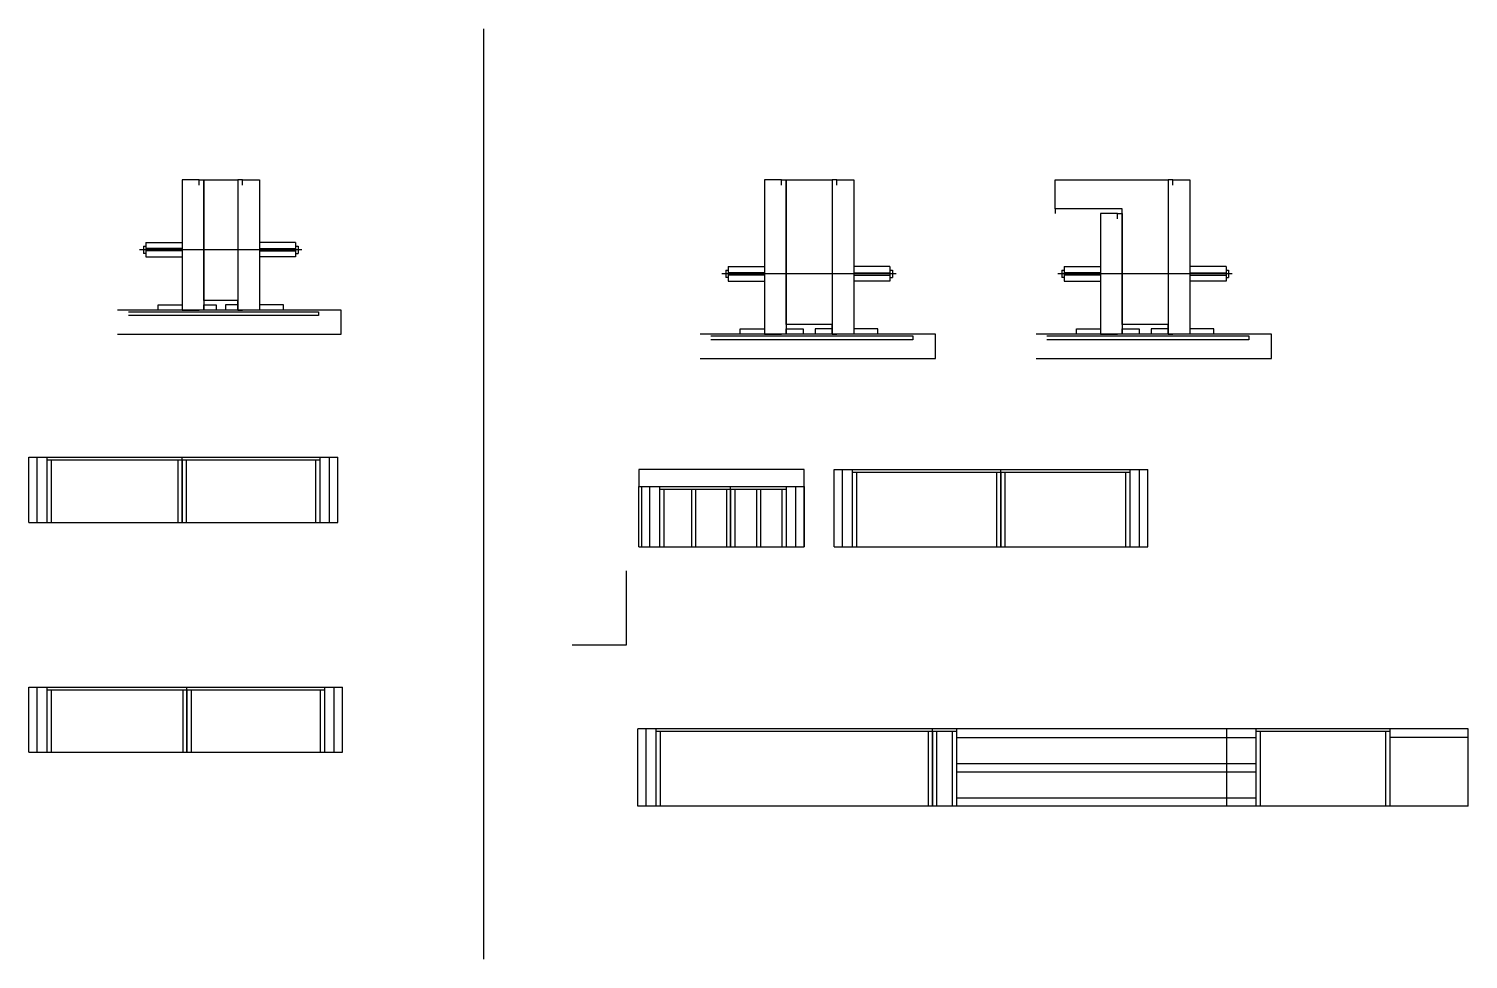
# Model space of a CAD drawing. Header units: metres. Extents: x 4505 to 5698, y 2759 to 3529.
import ezdxf

# ---------------------------------------------------------------- set-up
doc = ezdxf.new("R2010")
doc.units = ezdxf.units.M
for name, color, linetype in [('barrote', 7, 'Continuous'), ('CONCRETO', 7, 'Continuous'), ('COTA', 7, 'Continuous'), ('Madeira', 7, 'Continuous'), ('NOMENCLATURA', 7, 'Continuous'), ('Painéis', 7, 'Continuous'), ('SARR_2.2x7', 7, 'Continuous'), ('SARR_3.5x7', 7, 'Continuous'), ('SCO-___-LAJ', 7, 'Continuous'), ('TENSOR', 7, 'Continuous')]:
    doc.layers.add(name, color=color, linetype=linetype)

msp = doc.modelspace()

# ---------------------------------------------------------------- linework, layer by layer
at = {"color": 7, "lineweight": 25}
for p, q in [((4602.3, 3352.3), (4602.3, 3340.3)), ((4602.3, 3352.3), (4632.3, 3352.3)), ((4726.3, 3352.3), (4696.3, 3352.3)), ((4726.3, 3352.3), (4726.3, 3340.3)), ((4600.3, 3349.3), (4600.3, 3343.3)), ((4600.3, 3349.3), (4602.3, 3349.3)), ((4602.3, 3343.3), (4600.3, 3343.3)), ((4632.3, 3347.3), (4602.3, 3347.3)), ((4632.3, 3345.3), (4602.3, 3345.3)), ((4602.3, 3340.3), (4632.3, 3340.3)), ((4696.3, 3347.3), (4726.3, 3347.3)), ((4696.3, 3345.3), (4726.3, 3345.3)), ((4726.3, 3340.3), (4696.3, 3340.3)), ((4726.3, 3349.3), (4728.3, 3349.3)), ((4726.3, 3343.3), (4728.3, 3343.3)), ((4728.3, 3349.3), (4728.3, 3343.3)), ((5082.7, 3329.3), (5082.7, 3323.3)), ((5082.7, 3329.3), (5084.7, 3329.3)), ((5084.7, 3332.3), (5084.7, 3320.3)), ((5084.7, 3332.3), (5114.7, 3332.3)), ((5114.7, 3327.3), (5084.7, 3327.3)), ((5218.7, 3332.3), (5188.7, 3332.3)), ((5188.7, 3327.3), (5218.7, 3327.3)), ((5218.7, 3332.3), (5218.7, 3320.3)), ((5218.7, 3329.3), (5220.7, 3329.3)), ((5220.7, 3329.3), (5220.7, 3323.3)), ((5361.1, 3329.3), (5361.1, 3323.3)), ((5361.1, 3329.3), (5363.1, 3329.3)), ((5363.1, 3332.3), (5363.1, 3320.3)), ((5363.1, 3332.3), (5393.1, 3332.3)), ((5393.1, 3327.3), (5363.1, 3327.3)), ((5497.1, 3332.3), (5467.1, 3332.3)), ((5467.1, 3327.3), (5497.1, 3327.3)), ((5497.1, 3332.3), (5497.1, 3320.3)), ((5497.1, 3329.3), (5499.1, 3329.3)), ((5499.1, 3329.3), (5499.1, 3323.3)), ((5084.7, 3323.3), (5082.7, 3323.3)), ((5114.7, 3325.3), (5084.7, 3325.3)), ((5084.7, 3320.3), (5114.7, 3320.3)), ((5188.7, 3325.3), (5218.7, 3325.3)), ((5218.7, 3320.3), (5188.7, 3320.3)), ((5218.7, 3323.3), (5220.7, 3323.3)), ((5363.1, 3323.3), (5361.1, 3323.3)), ((5393.1, 3325.3), (5363.1, 3325.3)), ((5363.1, 3320.3), (5393.1, 3320.3)), ((5467.1, 3325.3), (5497.1, 3325.3)), ((5497.1, 3320.3), (5467.1, 3320.3)), ((5497.1, 3323.3), (5499.1, 3323.3))]:
    msp.add_line(p, q, dxfattribs=at)
at = {"layer": 'barrote', "color": 7, "lineweight": 25}
for points in [[(4578.8, 3276.3), (4764, 3276.3), (4764, 3296.3), (4578.8, 3296.3)], [(5061.3, 3256.3), (5256.5, 3256.3), (5256.5, 3276.3), (5061.3, 3276.3)], [(5339.7, 3256.3), (5534.8, 3256.3), (5534.8, 3276.3), (5339.7, 3276.3)]]:
    msp.add_lwpolyline(points, dxfattribs=at)
at = {"layer": 'CONCRETO', "color": 7, "lineweight": 25}
for points in [[(4650.3, 3404.3), (4650.3, 3404.3), (4678.3, 3404.3), (4678.3, 3376.3), (4678.3, 3376.3), (4678.3, 3304.3), (4650.3, 3304.3), (4650.3, 3404.3)], [(5132.7, 3404.3), (5132.7, 3404.3), (5170.7, 3404.3), (5170.7, 3376.3), (5170.7, 3376.3), (5170.7, 3284.3), (5132.7, 3284.3), (5132.7, 3404.3)], [(5355.5, 3380.3), (5355.5, 3404.3), (5449.1, 3404.3), (5449.1, 3376.3), (5449.1, 3376.3), (5449.1, 3284.3), (5411.1, 3284.3), (5411.1, 3380.3)]]:
    msp.add_lwpolyline(points, dxfattribs=at)
at = {"layer": 'COTA', "color": 7, "lineweight": 25}
for p, q in [((4882, 3529.3), (4882, 2758.6)), ((5147.7, 3164.2), (5010.7, 3164.2)), ((5010.7, 3164.2), (5010.7, 3150.2)), ((5147.7, 3150.2), (5147.7, 3164.2))]:
    msp.add_line(p, q, dxfattribs=at)
at = {"layer": 'Madeira', "color": 7, "lineweight": 25}
for points in [[(4646.3, 3399.9), (4646.3, 3404.3), (4632.3, 3404.3), (4632.3, 3399.9)], [(4646.3, 3404.3), (4632.3, 3404.3), (4632.3, 3296.3), (4646.3, 3296.3)], [(4682.3, 3399.9), (4682.3, 3404.3), (4696.3, 3404.3), (4696.3, 3399.9)], [(4682.3, 3404.3), (4696.3, 3404.3), (4696.3, 3296.3), (4682.3, 3296.3)], [(5128.7, 3399.9), (5128.7, 3404.3), (5114.7, 3404.3), (5114.7, 3399.9)], [(5128.7, 3404.3), (5114.7, 3404.3), (5114.7, 3276.3), (5128.7, 3276.3)], [(5174.7, 3399.9), (5174.7, 3404.3), (5188.7, 3404.3), (5188.7, 3399.9)], [(5174.7, 3404.3), (5188.7, 3404.3), (5188.7, 3276.3), (5174.7, 3276.3)], [(5453.1, 3399.9), (5453.1, 3404.3), (5467.1, 3404.3), (5467.1, 3399.9)], [(5453.1, 3404.3), (5467.1, 3404.3), (5467.1, 3276.3), (5453.1, 3276.3)], [(5407.1, 3371.9), (5407.1, 3376.3), (5393.1, 3376.3), (5393.1, 3371.9)], [(5407.1, 3376.3), (5393.1, 3376.3), (5393.1, 3276.3), (5407.1, 3276.3)], [(4612.3, 3296.3), (4612.3, 3300.7), (4632.3, 3300.7), (4632.3, 3296.3)], [(4650.3, 3296.3), (4650.3, 3300.7), (4660.3, 3300.7), (4660.3, 3296.3)], [(4678.3, 3296.3), (4678.3, 3300.7), (4668.3, 3300.7), (4668.3, 3296.3)], [(4716.3, 3296.3), (4716.3, 3300.7), (4696.3, 3300.7), (4696.3, 3296.3)], [(5094.7, 3276.3), (5094.7, 3280.7), (5114.7, 3280.7), (5114.7, 3276.3)], [(5132.7, 3276.3), (5132.7, 3280.7), (5146.7, 3280.7), (5146.7, 3276.3)], [(5170.7, 3276.3), (5170.7, 3280.7), (5156.7, 3280.7), (5156.7, 3276.3)], [(5208.7, 3276.3), (5208.7, 3280.7), (5188.7, 3280.7), (5188.7, 3276.3)], [(5373.1, 3276.3), (5373.1, 3280.7), (5393.1, 3280.7), (5393.1, 3276.3)], [(5411.1, 3276.3), (5411.1, 3280.7), (5425.1, 3280.7), (5425.1, 3276.3)], [(5449.1, 3276.3), (5449.1, 3280.7), (5435.1, 3280.7), (5435.1, 3276.3)], [(5487.1, 3276.3), (5487.1, 3280.7), (5467.1, 3280.7), (5467.1, 3276.3)]]:
    msp.add_lwpolyline(points, dxfattribs=at)
at = {"layer": 'NOMENCLATURA', "color": 7, "lineweight": 25}
for p, q in [((5000.5, 3019.1), (5000.5, 3080.2)), ((4955.5, 3019.1), (5000.5, 3019.1))]:
    msp.add_line(p, q, dxfattribs=at)
at = {"layer": 'Painéis', "color": 7, "lineweight": 25}
for p, q in [((4505.2, 3174.4), (4761.2, 3174.4)), ((4505.2, 3120.4), (4505.2, 3174.4)), ((4632.2, 3120.4), (4632.2, 3174.4)), ((4761.2, 3120.4), (4761.2, 3174.4)), ((5172.4, 3164.2), (5432.4, 3164.2)), ((5172.4, 3100.2), (5172.4, 3164.2)), ((5310.4, 3100.2), (5310.4, 3164.2)), ((5432.4, 3100.2), (5432.4, 3164.2)), ((5010.7, 3100.2), (5010.7, 3150.2)), ((5010.7, 3150.2), (5147.7, 3150.2)), ((5012.7, 3150.2), (5012.7, 3100.2)), ((5086.7, 3100.2), (5086.7, 3150.2)), ((5147.7, 3100.2), (5147.7, 3150.2)), ((4505.2, 3120.4), (4761.2, 3120.4)), ((5010.7, 3100.2), (5147.7, 3100.2)), ((5172.4, 3100.2), (5432.4, 3100.2)), ((4505.2, 2984), (4765.2, 2984)), ((4505.2, 2930), (4505.2, 2984)), ((4636.2, 2930), (4636.2, 2984)), ((4765.2, 2930), (4765.2, 2984)), ((5253.8, 2949.3), (5009.8, 2949.3)), ((5009.8, 2885.3), (5009.8, 2949.3)), ((5697.8, 2949.3), (5253.8, 2949.3)), ((5253.8, 2885.3), (5253.8, 2949.3)), ((5497.8, 2885.3), (5497.8, 2949.3)), ((5697.8, 2885.3), (5697.8, 2949.3)), ((4505.2, 2930), (4765.2, 2930)), ((5253.8, 2885.3), (5009.8, 2885.3)), ((5697.8, 2885.3), (5253.8, 2885.3))]:
    msp.add_line(p, q, dxfattribs=at)
for points in [[(4646.3, 3404.3), (4650.3, 3404.3), (4650.3, 3296.3), (4646.3, 3296.3)], [(4682.3, 3404.3), (4678.3, 3404.3), (4678.3, 3296.3), (4682.3, 3296.3)], [(5128.7, 3404.3), (5132.7, 3404.3), (5132.7, 3276.3), (5128.7, 3276.3)], [(5174.7, 3404.3), (5170.7, 3404.3), (5170.7, 3276.3), (5174.7, 3276.3)], [(5453.1, 3404.3), (5449.1, 3404.3), (5449.1, 3276.3), (5453.1, 3276.3)], [(5411.1, 3376.3), (5411.1, 3380.3), (5355.5, 3380.3), (5355.5, 3376.3)], [(5407.1, 3376.3), (5411.1, 3376.3), (5411.1, 3276.3), (5407.1, 3276.3)], [(4678.3, 3300.7), (4678.3, 3304.3), (4650.3, 3304.3), (4650.3, 3300.7)], [(5170.7, 3280.7), (5170.7, 3284.3), (5132.7, 3284.3), (5132.7, 3280.7)], [(5449.1, 3280.7), (5449.1, 3284.3), (5411.1, 3284.3), (5411.1, 3280.7)]]:
    msp.add_lwpolyline(points, dxfattribs=at)
at = {"layer": 'SARR_2.2x7', "color": 7, "lineweight": 25}
for p, q in [((4512.2, 3120.4), (4512.2, 3174.4)), ((4754.2, 3120.4), (4754.2, 3174.4)), ((4520.2, 3172.2), (4632.2, 3172.2)), ((4632.2, 3172.2), (4746.2, 3172.2)), ((5179.4, 3100.2), (5179.4, 3164.2)), ((5187.4, 3162), (5310.4, 3162)), ((5310.4, 3162), (5417.4, 3162)), ((5425.4, 3100.2), (5425.4, 3164.2)), ((5019.7, 3100.2), (5019.7, 3150.2)), ((5140.7, 3100.2), (5140.7, 3150.2)), ((5027.7, 3148), (5086.7, 3148)), ((5086.7, 3148), (5132.7, 3148)), ((4512.2, 2930), (4512.2, 2984)), ((4520.2, 2981.8), (4636.2, 2981.8)), ((4636.2, 2981.8), (4750.2, 2981.8)), ((4758.2, 2930), (4758.2, 2984)), ((5016.8, 2885.3), (5016.8, 2949.3)), ((5253.8, 2947.1), (5024.8, 2947.1)), ((5273.8, 2947.1), (5253.8, 2947.1)), ((5632.8, 2947.1), (5521.8, 2947.1)), ((5273.8, 2942.3), (5497.8, 2942.3)), ((5497.8, 2942.3), (5521.8, 2942.3)), ((5697.8, 2942.3), (5632.8, 2942.3)), ((5273.8, 2920.8), (5497.8, 2920.8)), ((5273.8, 2913.8), (5497.8, 2913.8)), ((5497.8, 2920.8), (5521.8, 2920.8)), ((5497.8, 2913.8), (5521.8, 2913.8)), ((5273.8, 2892.3), (5497.8, 2892.3)), ((5497.8, 2892.3), (5521.8, 2892.3))]:
    msp.add_line(p, q, dxfattribs=at)
at = {"layer": 'SARR_3.5x7', "color": 7, "lineweight": 25}
for p, q in [((4520.2, 3174.4), (4520.2, 3120.4)), ((4746.2, 3174.4), (4746.2, 3120.4)), ((4523.7, 3172.2), (4523.7, 3120.4)), ((4628.7, 3172.2), (4628.7, 3120.4)), ((4632.2, 3172.2), (4632.2, 3120.4)), ((4635.7, 3172.2), (4635.7, 3120.4)), ((4742.7, 3172.2), (4742.7, 3120.4)), ((5187.4, 3164.2), (5187.4, 3100.2)), ((5190.9, 3162), (5190.9, 3100.2)), ((5306.9, 3162), (5306.9, 3100.2)), ((5310.4, 3162), (5310.4, 3100.2)), ((5313.9, 3162), (5313.9, 3100.2)), ((5413.9, 3162), (5413.9, 3100.2)), ((5417.4, 3164.2), (5417.4, 3100.2)), ((5027.7, 3150.2), (5027.7, 3100.2)), ((5132.7, 3150.2), (5132.7, 3100.2)), ((5147.7, 3150.2), (5147.7, 3100.2)), ((5031.2, 3148), (5031.2, 3100.2)), ((5054.2, 3148), (5054.2, 3100.2)), ((5057.7, 3148), (5057.7, 3100.2)), ((5083.2, 3148), (5083.2, 3100.2)), ((5086.7, 3148), (5086.7, 3100.2)), ((5090.2, 3148), (5090.2, 3100.2)), ((5108, 3148), (5108, 3100.2)), ((5111.5, 3148), (5111.5, 3100.2)), ((5129.2, 3148), (5129.2, 3100.2)), ((5083.2, 3100.2), (5086.7, 3100.2)), ((5086.7, 3100.2), (5090.2, 3100.2)), ((5144.2, 3100.2), (5147.7, 3100.2)), ((4520.2, 2984), (4520.2, 2930)), ((4523.7, 2981.8), (4523.7, 2930)), ((4632.7, 2981.8), (4632.7, 2930)), ((4636.2, 2981.8), (4636.2, 2930)), ((4639.7, 2981.8), (4639.7, 2930)), ((4746.7, 2981.8), (4746.7, 2930)), ((4750.2, 2984), (4750.2, 2930)), ((5024.8, 2949.3), (5024.8, 2885.3)), ((5028.3, 2947.1), (5028.3, 2885.3)), ((5250.3, 2947.1), (5250.3, 2885.3)), ((5253.8, 2947.1), (5253.8, 2885.3)), ((5253.8, 2947.1), (5253.8, 2885.3)), ((5257.3, 2947.1), (5257.3, 2885.3)), ((5270.3, 2947.1), (5270.3, 2885.3)), ((5273.8, 2949.3), (5273.8, 2885.3)), ((5521.8, 2949.3), (5521.8, 2885.3)), ((5525.3, 2947.1), (5525.3, 2885.3)), ((5629.3, 2947.1), (5629.3, 2885.3)), ((5632.8, 2949.3), (5632.8, 2885.3)), ((5497.8, 2885.3), (5494.3, 2885.3)), ((5501.3, 2885.3), (5497.8, 2885.3)), ((5632.8, 2885.3), (5629.3, 2885.3))]:
    msp.add_line(p, q, dxfattribs=at)
at = {"layer": 'SCO-___-LAJ', "color": 7, "lineweight": 25}
for points in [[(4587.8, 3295), (4745.2, 3295), (4745.2, 3291.8), (4587.8, 3291.8)], [(5070.3, 3275), (5237.6, 3275), (5237.6, 3271.8), (5070.3, 3271.8)], [(5348.7, 3275), (5516, 3275), (5516, 3271.8), (5348.7, 3271.8)]]:
    msp.add_lwpolyline(points, dxfattribs=at)
at = {"layer": 'TENSOR', "color": 7, "lineweight": 25}
for p, q in [((4731.3, 3346.3), (4597, 3346.3)), ((5223.7, 3326.3), (5079.4, 3326.3)), ((5502.1, 3326.3), (5357.8, 3326.3))]:
    msp.add_line(p, q, dxfattribs=at)

doc.saveas('drawing.dxf')
